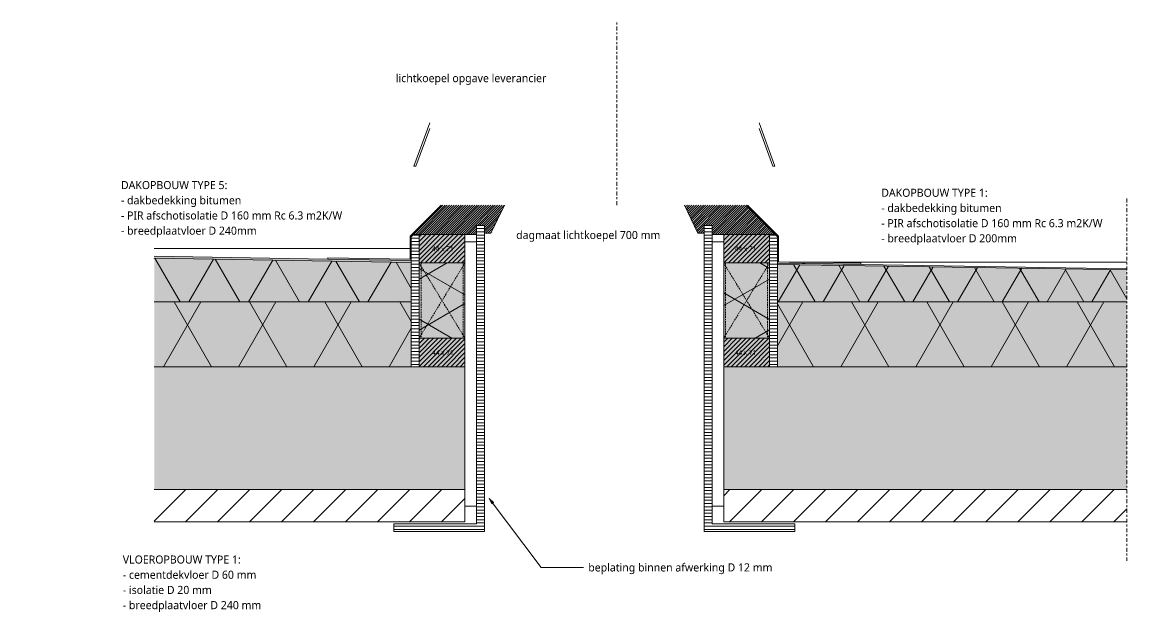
# Model space of a CAD drawing. Header units: millimetres. Extents: x -435 to 27166, y -19117 to 26500.
# Drawn here: x 7601 to 9310, y -947 to -36 of the extents above; entities that cross this region are included whole.
import ezdxf

# ---------------------------------------------------------------- set-up
doc = ezdxf.new("R2010")
doc.units = ezdxf.units.MM
doc.linetypes.add('MV_center', pattern=[15, 6, -3, 3, -3])
doc.linetypes.add('MV_hidden', pattern=[3.75, 2.5, -1.25])
for name, color, linetype, lineweight in [('A-ANNO-NOTE', 131, 'Continuous', 18), ('A-DETL', 90, 'Continuous', 13), ('A-DETL-GENF', 92, 'Continuous', 18), ('A-DETL-MEDM', 33, 'Continuous', 18), ('G-ANNO-TEXT', 231, 'Continuous', 13)]:
    doc.layers.add(name, color=color, linetype=linetype, lineweight=lineweight)
doc.styles.add('Segoe UI', font='segoeui.ttf', dxfattribs={"height": 7.5})
doc.styles.add('Segoe UI_3', font='segoeui.ttf', dxfattribs={"height": 12.5})
doc.styles.add('Segoe UI_B', font='segoeui.ttf', dxfattribs={"height": 12.5})
pattern_1 = [(45, (0, 0), (-24.74874, 24.74874), [])]
pattern_2 = [(0, (0, 0), (0, 5), [])]
pattern_3 = [(45, (0, 0), (-1.76776695, 1.76776695), [])]

# ---------------------------------------------------------------- blocks, each defined once
blk = doc.blocks.new('42 isolatie - Type 1-3763295-Details Appartement')
at = {"layer": 'A-DETL-GENF'}
blk.add_hatch(color=256, dxfattribs=at).paths.add_polyline_path([(44.3, -0.8), (44.3, -100.8), (584.8, -100.8), (584.8, -0.8), (257.5, -0.8)])
at = {"layer": 'A-DETL-GENF', "lineweight": 13}
h = blk.add_hatch(dxfattribs=at)
h.set_pattern_fill('FP_143', color=256, style=0, pattern_type=2)
h.set_pattern_definition([(300, (0, 0), (-87.295, -50.4), []), (240, (0, 0), (-87.295, 50.4), [])])
h.paths.add_polyline_path([(44.3, -0.8), (44.3, -100.8), (584.8, -100.8), (584.8, -0.8), (257.5, -0.8)])
at = {"layer": 'A-DETL-GENF'}
for p, q in [((584.8, -0.8), (44.3, -0.8)), ((584.8, -100.8), (584.8, -0.8)), ((584.8, -100.8), (584.8, -0.8)), ((44.3, -100.8), (584.8, -100.8))]:
    blk.add_line(p, q, dxfattribs=at)
blk = doc.blocks.new('42 isolatie - Type 1-3763294-Details Appartement')
at = {"layer": 'A-DETL-GENF'}
blk.add_hatch(color=256, dxfattribs=at).paths.add_polyline_path([(168.4, 0.8), (566, 0.8), (566, 100.8), (168.4, 100.8)])
at = {"layer": 'A-DETL-GENF', "lineweight": 13}
h = blk.add_hatch(dxfattribs=at)
h.set_pattern_fill('FP_86', color=256, style=0, pattern_type=2)
h.set_pattern_definition([(60, (0, 0), (-87.295, 50.4), []), (120, (0, 0), (-87.295, -50.4), [])])
h.paths.add_polyline_path([(168.4, 0.8), (566, 0.8), (566, 100.8), (168.4, 100.8)])
at = {"layer": 'A-DETL-GENF'}
for p, q in [((566, 100.8), (168.4, 100.8)), ((566, 0.8), (566, 100.8)), ((168.4, 0.8), (566, 0.8))]:
    blk.add_line(p, q, dxfattribs=at)
blk = doc.blocks.new('42 isolatie - Type 1-3767172-Details Appartement')
at = {"layer": 'A-DETL-GENF'}
blk.add_hatch(color=256, dxfattribs=at).paths.add_polyline_path([(160.7, 71.8), (44.3, 71.8), (44.3, 0.8), (160.7, 0.8)])
at = {"layer": 'A-DETL-GENF', "lineweight": 13}
h = blk.add_hatch(dxfattribs=at)
h.set_pattern_fill('FP_144', color=256, style=0, pattern_type=2)
h.set_pattern_definition([(60, (32.3, 205.2), (-58.89, 34), []), (120, (32.3, 205.2), (-58.89, -34), [])])
h.paths.add_polyline_path([(160.7, 71.8), (44.3, 71.8), (44.3, 0.8), (160.7, 0.8)])
at = {"layer": 'A-DETL-GENF'}
for p, q in [((160.7, 71.8), (44.3, 71.8)), ((44.3, 0.8), (160.7, 0.8)), ((44.3, 0.8), (160.7, 0.8))]:
    blk.add_line(p, q, dxfattribs=at)
blk = doc.blocks.new('42 isolatie - Type 1-3766541-Details Appartement')
at = {"layer": 'A-DETL-GENF'}
blk.add_hatch(color=256, dxfattribs=at).paths.add_polyline_path([(168.4, 0.8), (566, 0.8), (566, 62), (168.4, 68.4), (168.4, 62)])
at = {"layer": 'A-DETL-GENF', "lineweight": 13}
h = blk.add_hatch(dxfattribs=at)
h.set_pattern_fill('FP_87', color=256, style=0, pattern_type=2)
h.set_pattern_definition([(60, (0, 0), (-69.282, 40), []), (120, (0, 0), (-69.282, -40), [])])
h.paths.add_polyline_path([(168.4, 0.8), (566, 0.8), (566, 62), (168.4, 68.4), (168.4, 62)])
at = {"layer": 'A-DETL-GENF'}
for p, q in [((566, 0.8), (566, 62)), ((566, 0.8), (566, 62)), ((168.4, 0.8), (566, 0.8)), ((168.4, 0.8), (566, 0.8))]:
    blk.add_line(p, q, dxfattribs=at)
blk = doc.blocks.new('42 isolatie - Type 1-3767272-Details Appartement')
at = {"layer": 'A-DETL-GENF'}
blk.add_hatch(color=256, dxfattribs=at).paths.add_polyline_path([(8.7, -0.8), (8.7, -50.3), (549.3, -59), (549.3, -0.8), (221.9, -0.8)])
at = {"layer": 'A-DETL-GENF', "lineweight": 13}
h = blk.add_hatch(dxfattribs=at)
h.set_pattern_fill('FP_145', color=256, style=0, pattern_type=2)
h.set_pattern_definition([(300, (0, -60.8), (-51.9615, -30), []), (240, (0, -60.8), (-51.9615, 30), [])])
h.paths.add_polyline_path([(8.7, -0.8), (8.7, -50.3), (549.3, -59), (549.3, -0.8), (221.9, -0.8)])
at = {"layer": 'A-DETL-GENF'}
blk.add_line((549.3, -0.8), (8.7, -0.8), dxfattribs=at)
blk.add_line((549.3, -0.8), (8.7, -0.8), dxfattribs=at)
blk = doc.blocks.new('00 hout_rechthoekig_sls - Vuren 44x71-3186835-Details Appartement')
at = {"layer": 'A-DETL-GENF', "lineweight": 13}
blk.add_hatch(color=256, dxfattribs=at).paths.add_polyline_path([(71, -44), (71, 0), (0, 0), (0, -44)])
at = {"layer": 'A-DETL-MEDM', "lineweight": 13}
h = blk.add_hatch(dxfattribs=at)
h.set_pattern_fill('FP_146', color=256, style=0, pattern_type=2)
h.set_pattern_definition([(45, (-8214.803, 524.415), (-3.535534, 3.535534), [])])
h.paths.add_polyline_path([(71, -44), (71, 0), (0, 0), (0, -44)])
at = {"layer": 'A-DETL-MEDM'}
for p, q in [((0, 0), (71, 0)), ((0, -44), (0, 0)), ((71, 0), (71, -44)), ((71, 0), (71, -44)), ((71, 0), (71, -44)), ((71, -44), (0, -44)), ((71, -44), (0, -44))]:
    blk.add_line(p, q, dxfattribs=at)
blk = doc.blocks.new('00 hout_rechthoekig_sls - Vuren 44x71-V130-Details Appartement')
at = {"layer": 'A-DETL-GENF', "lineweight": 13}
blk.add_hatch(color=256, dxfattribs=at).paths.add_polyline_path([(0, -44), (71, -44), (71, 0), (0, 0), (0, -26.5)])
at = {"layer": 'A-DETL-MEDM', "lineweight": 13}
h = blk.add_hatch(dxfattribs=at)
h.set_pattern_fill('FP_147', color=256, style=0, pattern_type=2)
h.set_pattern_definition([(45, (-8214.803, 363.952), (-3.535534, 3.535534), [])])
h.paths.add_polyline_path([(0, -44), (71, -44), (71, 0), (0, 0), (0, -26.5)])
at = {"layer": 'A-DETL-MEDM'}
for p, q in [((0, 0), (71, 0)), ((0, -44), (0, 0)), ((71, 0), (71, -44)), ((71, 0), (71, -44)), ((71, 0), (71, -44)), ((71, -44), (0, -44)), ((71, -44), (0, -44))]:
    blk.add_line(p, q, dxfattribs=at)
blk = doc.blocks.new('42 isolatie - Type 1-3767173-Details Appartement')
at = {"layer": 'A-DETL-GENF'}
blk.add_hatch(color=256, dxfattribs=at).paths.add_polyline_path([(160.7, -0.8), (44.3, -0.8), (44.3, -71.8), (160.7, -71.8)])
at = {"layer": 'A-DETL-GENF', "lineweight": 13}
h = blk.add_hatch(dxfattribs=at)
h.set_pattern_fill('FP_148', color=256, style=0, pattern_type=2)
h.set_pattern_definition([(300, (32.3, -205.2), (-58.89, -34), []), (240, (32.3, -205.2), (-58.89, 34), [])])
h.paths.add_polyline_path([(160.7, -0.8), (44.3, -0.8), (44.3, -71.8), (160.7, -71.8)])
at = {"layer": 'A-DETL-GENF'}
for p, q in [((160.7, -0.8), (44.3, -0.8)), ((160.7, -0.8), (44.3, -0.8)), ((44.3, -71.8), (160.7, -71.8)), ((44.3, -71.8), (160.7, -71.8))]:
    blk.add_line(p, q, dxfattribs=at)
blk = doc.blocks.new('00 hout_rechthoekig_sls - Vuren 44x71-4309760-Details Appartement')
at = {"layer": 'A-DETL-GENF', "lineweight": 13}
blk.add_hatch(color=256, dxfattribs=at).paths.add_polyline_path([(0, 44), (0, 0), (71, 0), (71, 44)])
at = {"layer": 'A-DETL-MEDM', "lineweight": 13}
h = blk.add_hatch(dxfattribs=at)
h.set_pattern_fill('FP_149', color=256, style=0, pattern_type=2)
h.set_pattern_definition([(225, (8756.947, -524.415), (3.535534, -3.535534), [])])
h.paths.add_polyline_path([(71, 44), (0, 44), (0, 0), (71, 0)])
at = {"layer": 'A-DETL-MEDM'}
for p, q in [((71, 44), (0, 44)), ((0, 44), (0, 0)), ((71, 44), (0, 44)), ((71, 0), (71, 44)), ((71, 0), (71, 44)), ((71, 0), (71, 44)), ((0, 0), (71, 0))]:
    blk.add_line(p, q, dxfattribs=at)
blk = doc.blocks.new('00 hout_rechthoekig_sls - Vuren 44x71-V131-Details Appartement')
at = {"layer": 'A-DETL-GENF', "lineweight": 13}
blk.add_hatch(color=256, dxfattribs=at).paths.add_polyline_path([(71, 44), (0, 44), (0, 0), (71, 0), (71, 26.5)])
at = {"layer": 'A-DETL-MEDM', "lineweight": 13}
h = blk.add_hatch(dxfattribs=at)
h.set_pattern_fill('FP_150', color=256, style=0, pattern_type=2)
h.set_pattern_definition([(225, (8756.947, -363.952), (3.535534, -3.535534), [])])
h.paths.add_polyline_path([(71, 44), (0, 44), (0, 0), (71, 0), (71, 26.5)])
at = {"layer": 'A-DETL-MEDM'}
for p, q in [((71, 44), (0, 44)), ((0, 44), (0, 0)), ((71, 44), (0, 44)), ((71, 0), (71, 44)), ((71, 0), (71, 44)), ((71, 0), (71, 44)), ((0, 0), (71, 0))]:
    blk.add_line(p, q, dxfattribs=at)
blk = doc.blocks.new('NLRS_00_DI_maskeer - Type 1-4234988-Details Appartement')
at = {"layer": 'A-DETL-GENF', "linetype": 'MV_center'}
blk.add_line((460, 0), (-100, 0), dxfattribs=at)
blk = doc.blocks.new('NLRS_00_DI_maskeer - Type 1-4234991-Details Appartement')
at = {"layer": 'A-DETL-GENF', "linetype": 'MV_center'}
blk.add_line((182.9, 0), (-100, 0), dxfattribs=at)

msp = doc.modelspace()

# ---------------------------------------------------------------- hatches: boundary and pattern name
at = {"layer": 'A-DETL-GENF'}
h = msp.add_hatch(color=7, dxfattribs=at)
h.paths.add_polyline_path([(8202.8, -407.2), (8202.8, -404.2), (7805.2, -397.8), (7805.2, -400.8), (8147.5, -406.3)])
h.paths.add_polyline_path([(7359.2, -393.7), (7359.2, -390.7), (7102.7, -386.6), (7102.7, -270.3), (7099.7, -270.3), (7099.7, -389.5), (7198.8, -391.1)])
for color, points in [(7, [(8202.8, -404.2), (8202.8, -367.7), (8251.8, -318.7), (8249, -318.7), (8200.8, -366.8), (8200.8, -402.1), (8073.8, -400.1), (8073.8, -402.1), (8147.5, -403.3)]), (7, [(8897.9, -409.9), (8898, -407.9), (8770.9, -406.4), (8770.9, -366.8), (8722.8, -318.7), (8720, -318.7), (8768.9, -367.7), (8768.9, -408.4), (8859.1, -409.4)]), (7, [(9309.5, -418.9), (9309.5, -416.9), (8807.5, -408.9), (8768.9, -408.4), (8768.9, -410.2), (9096.3, -415.5)]), (9, [(7805.2, -758.4), (8285.8, -758.4), (8285.8, -568.4), (7805.2, -568.4), (7805.2, -705.7)]), (9, [(8685.9, -758.4), (9309.5, -758.4), (9309.5, -568.4), (8685.9, -568.4), (8685.9, -586.8)])]:
    msp.add_hatch(color=color, dxfattribs=at).paths.add_polyline_path(points)
at = {"layer": 'A-DETL-GENF', "lineweight": 13}
h = msp.add_hatch(dxfattribs=at)
h.set_pattern_fill('FP_57', color=254, style=0, pattern_type=2)
h.set_pattern_definition(pattern_3)
h.paths.add_polyline_path([(8206.5, -364), (8303.8, -364), (8303.8, -350), (8316, -350), (8316, -362), (8326, -362), (8346.7, -318.7), (8251.8, -318.7), (8214.8, -355.7)])
h = msp.add_hatch(dxfattribs=at)
h.set_pattern_fill('FP_57', color=254, style=0, pattern_type=2)
h.set_pattern_definition(pattern_3)
h.paths.add_polyline_path([(8685.9, -364), (8765.2, -364), (8720, -318.7), (8625.1, -318.7), (8645.7, -362), (8655.7, -362), (8655.7, -350), (8667.9, -350), (8667.9, -364)])
h = msp.add_hatch(dxfattribs=at)
h.set_pattern_fill('FP_36', color=254, style=0, pattern_type=2)
h.set_pattern_definition(pattern_2)
h.paths.add_polyline_path([(8316, -823.3), (8316, -350), (8303.8, -350), (8303.8, -811.3), (8176, -811.3), (8176, -823.3)])
h = msp.add_hatch(dxfattribs=at)
h.set_pattern_fill('FP_36', color=254, style=0, pattern_type=2)
h.set_pattern_definition(pattern_2)
h.paths.add_polyline_path([(8795.7, -823.3), (8795.7, -811.3), (8667.9, -811.3), (8667.9, -350), (8655.7, -350), (8655.7, -823.3)])
h = msp.add_hatch(dxfattribs=at)
h.set_pattern_fill('FP_36', color=254, style=0, pattern_type=2)
h.set_pattern_definition(pattern_2)
h.paths.add_polyline_path([(8214.8, -568.4), (8214.8, -364), (8206.5, -364), (8202.8, -367.7), (8202.8, -568.4)])
h = msp.add_hatch(dxfattribs=at)
h.set_pattern_fill('FP_36', color=254, style=0, pattern_type=2)
h.set_pattern_definition(pattern_2)
h.paths.add_polyline_path([(8768.9, -568.4), (8768.9, -367.7), (8765.2, -364), (8756.9, -364), (8756.9, -568.4)])
h = msp.add_hatch(dxfattribs=at)
h.set_pattern_fill('FP_78', color=250, style=0, pattern_type=2)
h.set_pattern_definition(pattern_1)
h.paths.add_polyline_path([(8285.8, -808.4), (8285.8, -758.4), (7805.2, -758.4), (7805.2, -808.4), (8147.5, -808.4)])
h = msp.add_hatch(dxfattribs=at)
h.set_pattern_fill('FP_78', color=250, style=0, pattern_type=2)
h.set_pattern_definition(pattern_1)
h.paths.add_polyline_path([(9096.3, -808.4), (9309.5, -808.4), (9309.5, -758.4), (8685.9, -758.4), (8685.9, -808.4)])
at = {"layer": 'G-ANNO-TEXT'}
msp.add_hatch(color=7, dxfattribs=at).paths.add_polyline_path([(8323.3, -772), (8327.4, -780.2), (8330, -778.3)])

# ---------------------------------------------------------------- linework, layer by layer
at = {"layer": 'A-DETL', "lineweight": 18}
for p, q in [((8231.2, -191.3), (8206.8, -258.3)), ((8210, -258.3), (8231.2, -200)), ((8765, -258.3), (8740.6, -191.3)), ((8740.6, -200), (8761.8, -258.3)), ((8206.8, -258.3), (8210, -258.3)), ((8761.8, -258.3), (8765, -258.3)), ((8249, -318.7), (8200.8, -366.8)), ((8202.8, -367.7), (8251.8, -318.7)), ((8326, -362), (8346.7, -318.7)), ((8625.1, -318.7), (8645.7, -362)), ((8720, -318.7), (8768.9, -367.7)), ((8770.9, -366.8), (8722.8, -318.7)), ((8303.8, -364), (8303.8, -350)), ((8303.8, -350), (8316, -350)), ((8316, -350), (8316, -362)), ((8655.7, -350), (8655.7, -823.3)), ((8667.9, -350), (8655.7, -350)), ((8667.9, -375.5), (8667.9, -350)), ((8200.8, -366.8), (8200.8, -402.1)), ((8202.8, -404.2), (8202.8, -367.7)), ((8214.8, -364), (8206.5, -364)), ((8206.5, -364), (8214.8, -364)), ((8285.8, -364), (8303.8, -364)), ((8303.8, -375.5), (8285.8, -375.5)), ((8303.8, -364), (8303.8, -375.5)), ((8303.8, -784), (8303.8, -375.5)), ((8316, -823.3), (8316, -362)), ((8316, -362), (8326, -362)), ((8645.7, -362), (8655.7, -362)), ((8667.9, -364), (8685.9, -364)), ((8667.9, -375.5), (8667.9, -784)), ((8685.9, -375.5), (8667.9, -375.5)), ((8765.2, -364), (8756.9, -364)), ((8768.9, -367.7), (8768.9, -408.4)), ((8770.9, -406.4), (8770.9, -366.8)), ((8200.8, -385.5), (7805.2, -385.5)), ((8073.8, -402.1), (7805.2, -397.8)), ((7805.2, -400.8), (8202.8, -407.2)), ((8200.8, -402.1), (8073.8, -400.1)), ((8073.8, -400.1), (8073.8, -402.1)), ((8073.8, -402.1), (8202.8, -404.2)), ((8202.8, -407.2), (8202.8, -404.2)), ((8285.8, -408), (8285.8, -524.4)), ((8768.9, -568.4), (8768.9, -408.4)), ((8768.9, -408.4), (8897.9, -409.9)), ((8898, -407.9), (8770.9, -406.4)), ((9309.5, -406.6), (8787.4, -406.6)), ((9309.5, -416.9), (8807.5, -408.9)), ((8897.9, -409.9), (8898, -407.9)), ((8768.9, -410.2), (9309.5, -418.9)), ((8202.8, -468.4), (8202.8, -568.4)), ((8202.8, -568.4), (7805.2, -568.4)), ((8202.8, -568.4), (8214.8, -568.4)), ((8285.8, -568.4), (8285.8, -784)), ((8685.9, -784), (8685.9, -568.4)), ((8756.9, -568.4), (8768.9, -568.4)), ((9309.5, -568.4), (8768.9, -568.4)), ((8285.8, -758.4), (7805.2, -758.4)), ((9309.5, -758.4), (8685.9, -758.4)), ((8285.8, -808.4), (8285.8, -784)), ((8285.8, -784), (8303.8, -784)), ((8303.8, -784), (8303.8, -811.3)), ((8667.9, -811.3), (8667.9, -784)), ((8667.9, -784), (8685.9, -784)), ((8685.9, -784), (8685.9, -808.4)), ((7805.2, -808.4), (8285.8, -808.4)), ((8303.8, -811.3), (8176, -811.3)), ((8176, -811.3), (8176, -823.3)), ((8795.7, -811.3), (8667.9, -811.3)), ((8685.9, -808.4), (9309.5, -808.4)), ((8795.7, -823.3), (8795.7, -811.3)), ((8176, -823.3), (8316, -823.3)), ((8655.7, -823.3), (8795.7, -823.3))]:
    msp.add_line(p, q, dxfattribs=at)
at = {"layer": 'A-DETL', "linetype": 'MV_hidden', "lineweight": 18}
for p, q in [((8285.8, -408), (8214.8, -524.4)), ((8214.8, -408), (8285.8, -524.4)), ((8217.8, -408), (8217.8, -524.4)), ((8282.8, -408), (8282.8, -524.4)), ((8685.9, -408), (8756.9, -524.4)), ((8756.9, -408), (8685.9, -524.4)), ((8688.9, -408), (8688.9, -524.4)), ((8753.9, -408), (8753.9, -524.4))]:
    msp.add_line(p, q, dxfattribs=at)
at = {"layer": 'G-ANNO-TEXT', "color": 250}
for p, q in [((8323.3, -772), (8327.4, -780.2)), ((8330, -778.3), (8323.3, -772)), ((8323.3, -772), (8403.4, -878.7)), ((8327.4, -780.2), (8330, -778.3)), ((8403.4, -878.7), (8469, -878.7))]:
    msp.add_line(p, q, dxfattribs=at)

# ---------------------------------------------------------------- block references
at = {"layer": 'A-DETL-GENF', "linetype": 'MV_center'}
for name, p, rotation in [('NLRS_00_DI_maskeer - Type 1-4234991-Details Appartement', (8520.9, -135.7), 270), ('NLRS_00_DI_maskeer - Type 1-4234988-Details Appartement', (9309.5, -768.4), 89.99999999999623)]:
    msp.add_blockref(name, p, dxfattribs=dict(at, rotation=rotation))
at = {"layer": 'A-DETL-GENF'}
for name, p in [('42 isolatie - Type 1-3766541-Details Appartement', (7636.8, -469.2)), ('42 isolatie - Type 1-3763294-Details Appartement', (7636.8, -569.2))]:
    msp.add_blockref(name, p, dxfattribs=at)
for name, p, rotation in [('42 isolatie - Type 1-3767172-Details Appartement', (8214, -363.7), 270.0000000000011), ('42 isolatie - Type 1-3767173-Details Appartement', (8757.7, -363.7), 269.9999999999989), ('42 isolatie - Type 1-3767272-Details Appartement', (9318.2, -469.2), 180), ('42 isolatie - Type 1-3763295-Details Appartement', (9353.8, -569.2), 180)]:
    msp.add_blockref(name, p, dxfattribs=dict(at, rotation=rotation))
at = {"layer": 'A-DETL-MEDM', "lineweight": 13}
for name, p in [('00 hout_rechthoekig_sls - Vuren 44x71-V130-Details Appartement', (8214.8, -364)), ('00 hout_rechthoekig_sls - Vuren 44x71-3186835-Details Appartement', (8214.8, -524.4))]:
    msp.add_blockref(name, p, dxfattribs=at)
at = {"layer": 'A-DETL-MEDM', "lineweight": 13, "rotation": 180}
for name, p in [('00 hout_rechthoekig_sls - Vuren 44x71-V131-Details Appartement', (8756.9, -364)), ('00 hout_rechthoekig_sls - Vuren 44x71-4309760-Details Appartement', (8756.9, -524.4))]:
    msp.add_blockref(name, p, dxfattribs=at)

# ---------------------------------------------------------------- texts
at = {"layer": 'A-ANNO-NOTE', "lineweight": 13, "char_height": 7.5, "width": 40.485, "attachment_point": 1, "style": 'Segoe UI'}
for insert in [(8235, -382.5), (8703, -382.5), (8235, -543), (8703, -543)]:
    msp.add_mtext('44 x 71', dxfattribs=dict(at, insert=insert))
at = {"layer": 'G-ANNO-TEXT', "color": 7, "char_height": 12.5, "attachment_point": 1}
for s, insert, width, style in [('lichtkoepel opgave leverancier', (8178.8, -116.1), 284.599, 'Segoe UI_3'), ('DAKOPBOUW TYPE 5:', (7753.7, -281.4), 218.861, 'Segoe UI_B'), ('- dakbedekking bitumen', (7753.7, -304.9), 230.485, 'Segoe UI_3'), ('DAKOPBOUW TYPE 1:', (8929.6, -293.3), 218.861, 'Segoe UI_B'), ('- dakbedekking bitumen', (8929.6, -316.8), 230.485, 'Segoe UI_3'), ('- PIR afschotisolatie D 160 mm Rc 6.3 m2K/W', (7753.7, -328.4), 428.502, 'Segoe UI_3'), ('- PIR afschotisolatie D 160 mm Rc 6.3 m2K/W', (8929.6, -340.3), 428.502, 'Segoe UI_3'), ('- breedplaatvloer D 240mm', (7753.7, -351.9), 260.148, 'Segoe UI_3'), ('dagmaat lichtkoepel 700 mm', (8365, -358.6), 274.979, 'Segoe UI_3'), ('- breedplaatvloer D 200mm', (8929.6, -363.7), 260.148, 'Segoe UI_3'), ('VLOEROPBOUW TYPE 1:', (7756.6, -860.3), 240.907, 'Segoe UI_B'), ('- cementdekvloer D 60 mm', (7756.6, -883.8), 257.342, 'Segoe UI_3'), ('beplating binnen afwerking D 12 mm', (8476.5, -872.5), 350.337, 'Segoe UI_3'), ('- isolatie D 20 mm', (7756.6, -907.3), 173.565, 'Segoe UI_3'), ('- breedplaatvloer D 240 mm', (7756.6, -930.8), 266.16, 'Segoe UI_3')]:
    msp.add_mtext(s, dxfattribs=dict(at, insert=insert, width=width, style=style))

doc.saveas('drawing.dxf')
